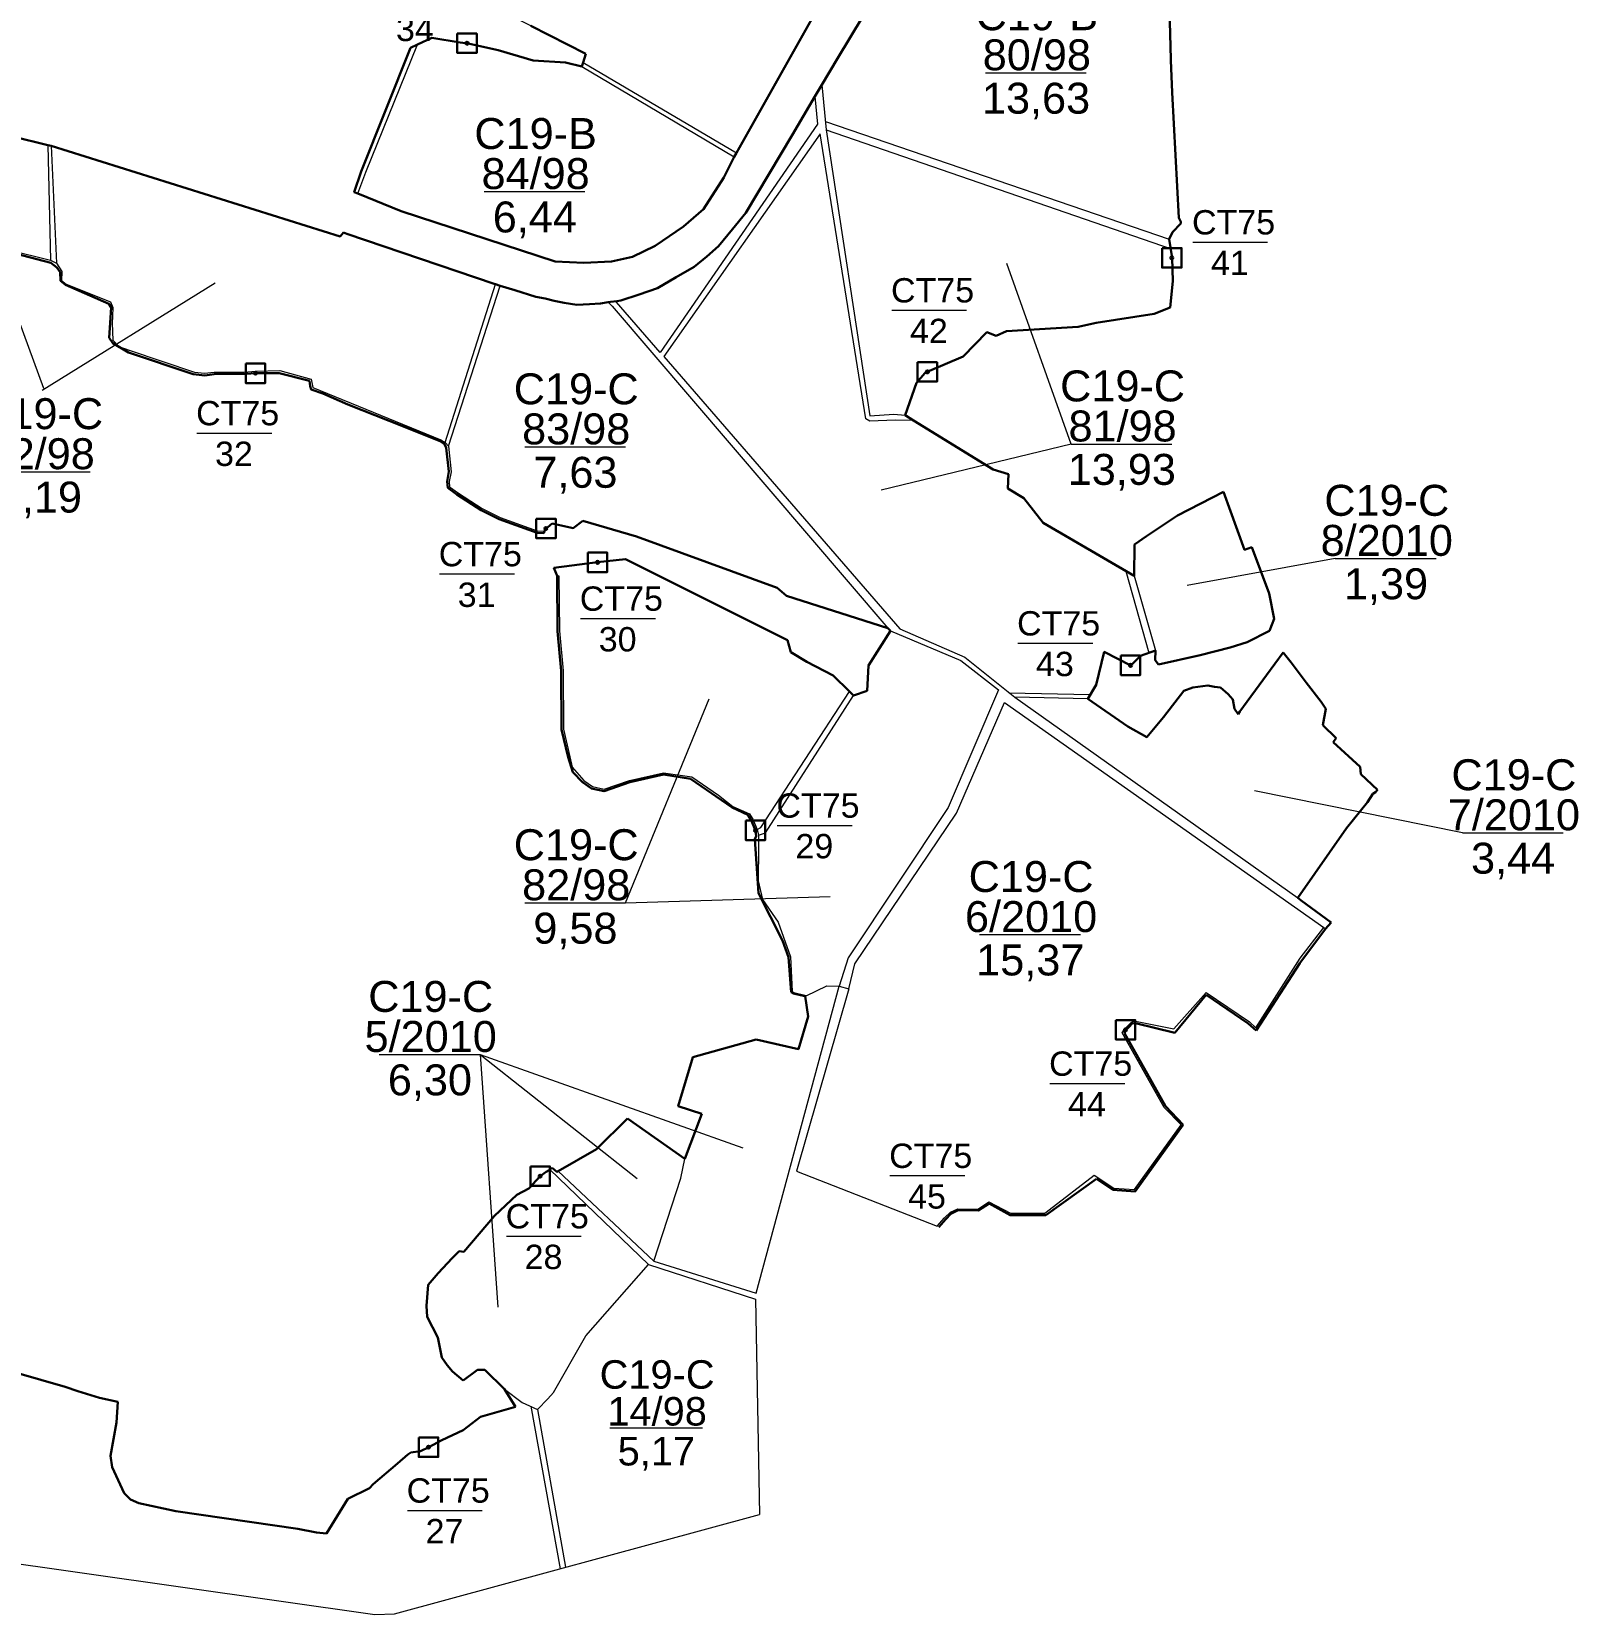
# Model space of a CAD drawing. Header units: metres. Extents: x 396697 to 401076, y 1541241 to 1544822.
# Drawn here: x 398389 to 399978, y 1541241 to 1542867 of the extents above; entities that cross this region are included whole.
import ezdxf
from ezdxf.enums import TextEntityAlignment as Align

# ---------------------------------------------------------------- set-up
doc = ezdxf.new("R2010")
doc.units = ezdxf.units.M
doc.header["$MEASUREMENT"] = 0
for name, color, linetype, lineweight in [('Level 10', 7, 'Continuous', 0), ('Level 21', 7, 'Continuous', 0), ('RanhOne', 1, 'Continuous', 0)]:
    doc.layers.add(name, color=color, linetype=linetype, lineweight=lineweight)
doc.styles.add('Style-Arial', font='arial.ttf')
doc.styles.add('Style-vnarial', font='vnarial.shx')

# ---------------------------------------------------------------- blocks, each defined once
blk = doc.blocks.new('*U0')
at = {"color": 0, "linetype": 'Continuous', "lineweight": -2, "ltscale": 10, "flags": 128}
blk.add_lwpolyline([(-150, 150), (150, 150), (150, -150), (-150, -150), (-150, 150)], close=True, dxfattribs=at)
at = {"color": 0, "linetype": 'Continuous', "lineweight": -2, "ltscale": 10}
blk.add_circle((-0.02828, 0.016065), 22.5, dxfattribs=at)
blk = doc.blocks.new('*U8')
at = {"layer": 'RanhOne', "color": 3, "linetype": 'Continuous', "lineweight": 13}
blk.add_line((-61.590494, 0.736004), (61.441766, 0.736004), dxfattribs=at)
at = {"layer": 'RanhOne', "color": 3, "linetype": 'Continuous', "lineweight": 13, "style": 'Style-vnarial'}
for s, p in [('CT75', (-62.927441, 13.404394)), ('27', (-31.75311, -53.404336))]:
    blk.add_text(s, height=40, dxfattribs=at).set_placement(p)
blk = doc.blocks.new('*U9')
at = {"layer": 'RanhOne', "color": 3, "linetype": 'Continuous', "lineweight": 13}
blk.add_line((-61.590494, 0.736004), (61.441766, 0.736004), dxfattribs=at)
at = {"layer": 'RanhOne', "color": 3, "linetype": 'Continuous', "lineweight": 13, "style": 'Style-vnarial'}
for s, p in [('CT75', (-62.927441, 13.404394)), ('28', (-31.75311, -53.404336))]:
    blk.add_text(s, height=40, dxfattribs=at).set_placement(p)
blk = doc.blocks.new('*U10')
at = {"layer": 'RanhOne', "color": 3, "linetype": 'Continuous', "lineweight": 13}
blk.add_line((-61.590494, 0.736004), (61.441766, 0.736004), dxfattribs=at)
at = {"layer": 'RanhOne', "color": 3, "linetype": 'Continuous', "lineweight": 13, "style": 'Style-vnarial'}
for s, p in [('CT75', (-62.927441, 13.404394)), ('29', (-31.75311, -53.404336))]:
    blk.add_text(s, height=40, dxfattribs=at).set_placement(p)
blk = doc.blocks.new('*U11')
at = {"layer": 'RanhOne', "color": 3, "linetype": 'Continuous', "lineweight": 13}
blk.add_line((-61.590494, 0.736004), (61.441766, 0.736004), dxfattribs=at)
at = {"layer": 'RanhOne', "color": 3, "linetype": 'Continuous', "lineweight": 13, "style": 'Style-vnarial'}
for s, p in [('CT75', (-62.927441, 13.404394)), ('30', (-31.75311, -53.404336))]:
    blk.add_text(s, height=40, dxfattribs=at).set_placement(p)
blk = doc.blocks.new('*U12')
at = {"layer": 'RanhOne', "color": 3, "linetype": 'Continuous', "lineweight": 13}
blk.add_line((-61.590494, 0.736004), (61.441766, 0.736004), dxfattribs=at)
at = {"layer": 'RanhOne', "color": 3, "linetype": 'Continuous', "lineweight": 13, "style": 'Style-vnarial'}
for s, p in [('CT75', (-62.927441, 13.404394)), ('31', (-31.75311, -53.404336))]:
    blk.add_text(s, height=40, dxfattribs=at).set_placement(p)
blk = doc.blocks.new('*U13')
at = {"layer": 'RanhOne', "color": 3, "linetype": 'Continuous', "lineweight": 13}
blk.add_line((-61.590494, 0.736004), (61.441766, 0.736004), dxfattribs=at)
at = {"layer": 'RanhOne', "color": 3, "linetype": 'Continuous', "lineweight": 13, "style": 'Style-vnarial'}
for s, p in [('CT75', (-62.927441, 13.404394)), ('32', (-31.75311, -53.404336))]:
    blk.add_text(s, height=40, dxfattribs=at).set_placement(p)
blk = doc.blocks.new('*U15')
at = {"layer": 'RanhOne', "color": 3, "linetype": 'Continuous', "lineweight": 13}
blk.add_line((-61.590494, 0.736004), (61.441766, 0.736004), dxfattribs=at)
at = {"layer": 'RanhOne', "color": 3, "linetype": 'Continuous', "lineweight": 13, "style": 'Style-vnarial'}
for s, p in [('CT75', (-62.927441, 13.404394)), ('34', (-31.75311, -53.404336))]:
    blk.add_text(s, height=40, dxfattribs=at).set_placement(p)
blk = doc.blocks.new('*U22')
at = {"layer": 'RanhOne', "color": 3, "linetype": 'Continuous', "lineweight": 13}
blk.add_line((-61.590494, 0.736004), (61.441766, 0.736004), dxfattribs=at)
at = {"layer": 'RanhOne', "color": 3, "linetype": 'Continuous', "lineweight": 13, "style": 'Style-vnarial'}
for s, p in [('CT75', (-62.927441, 13.404394)), ('41', (-31.75311, -53.404336))]:
    blk.add_text(s, height=40, dxfattribs=at).set_placement(p)
blk = doc.blocks.new('*U23')
at = {"layer": 'RanhOne', "color": 3, "linetype": 'Continuous', "lineweight": 13}
blk.add_line((-61.590494, 0.736004), (61.441766, 0.736004), dxfattribs=at)
at = {"layer": 'RanhOne', "color": 3, "linetype": 'Continuous', "lineweight": 13, "style": 'Style-vnarial'}
for s, p in [('CT75', (-62.927441, 13.404394)), ('42', (-31.75311, -53.404336))]:
    blk.add_text(s, height=40, dxfattribs=at).set_placement(p)
blk = doc.blocks.new('*U24')
at = {"layer": 'RanhOne', "color": 3, "linetype": 'Continuous', "lineweight": 13}
blk.add_line((-61.590494, 0.736004), (61.441766, 0.736004), dxfattribs=at)
at = {"layer": 'RanhOne', "color": 3, "linetype": 'Continuous', "lineweight": 13, "style": 'Style-vnarial'}
for s, p in [('CT75', (-62.927441, 13.404394)), ('43', (-31.75311, -53.404336))]:
    blk.add_text(s, height=40, dxfattribs=at).set_placement(p)
blk = doc.blocks.new('*U25')
at = {"layer": 'RanhOne', "color": 3, "linetype": 'Continuous', "lineweight": 13}
blk.add_line((-61.590494, 0.736004), (61.441766, 0.736004), dxfattribs=at)
at = {"layer": 'RanhOne', "color": 3, "linetype": 'Continuous', "lineweight": 13, "style": 'Style-vnarial'}
for s, p in [('CT75', (-62.927441, 13.404394)), ('44', (-31.75311, -53.404336))]:
    blk.add_text(s, height=40, dxfattribs=at).set_placement(p)
blk = doc.blocks.new('*U26')
at = {"layer": 'RanhOne', "color": 3, "linetype": 'Continuous', "lineweight": 13}
blk.add_line((-61.590494, 0.736004), (61.441766, 0.736004), dxfattribs=at)
at = {"layer": 'RanhOne', "color": 3, "linetype": 'Continuous', "lineweight": 13, "style": 'Style-vnarial'}
for s, p in [('CT75', (-62.927441, 13.404394)), ('45', (-31.75311, -53.404336))]:
    blk.add_text(s, height=40, dxfattribs=at).set_placement(p)
blk = doc.blocks.new('*U56')
at = {"layer": 'RanhOne', "color": 3, "linetype": 'Continuous', "lineweight": 13}
blk.add_line((-66.520877, -1.660429), (63.750129, -1.660429), dxfattribs=at)
at = {"layer": 'RanhOne', "color": 3, "linetype": 'Continuous', "lineweight": 13, "style": 'Style-Arial'}
blk.add_text('6,44', height=40, dxfattribs=at).set_placement((-1.025137, -54.422685), align=Align.CENTER)
at = {"layer": 'RanhOne', "color": 3, "linetype": 'Continuous', "lineweight": 13, "insert": (-0.000029, 1.089388), "char_height": 40, "attachment_point": 8, "line_spacing_factor": 0.776524, "style": 'Style-Arial'}
blk.add_mtext('C19-B\\P84/98', dxfattribs=at)
blk = doc.blocks.new('*U57')
at = {"layer": 'RanhOne', "color": 3, "linetype": 'Continuous', "lineweight": 13}
blk.add_line((-66.520877, -1.660429), (63.750129, -1.660429), dxfattribs=at)
at = {"layer": 'RanhOne', "color": 3, "linetype": 'Continuous', "lineweight": 13, "style": 'Style-Arial'}
blk.add_text('1,39', height=40, dxfattribs=at).set_placement((-1.025137, -54.422685), align=Align.CENTER)
at = {"layer": 'RanhOne', "color": 3, "linetype": 'Continuous', "lineweight": 13, "insert": (-0.000029, 1.089388), "char_height": 40, "attachment_point": 8, "line_spacing_factor": 0.776524, "style": 'Style-Arial'}
blk.add_mtext('C19-C\\P8/2010', dxfattribs=at)
blk = doc.blocks.new('*U58')
at = {"layer": 'RanhOne', "color": 3, "linetype": 'Continuous', "lineweight": 13}
blk.add_line((-66.520877, -1.660429), (63.750129, -1.660429), dxfattribs=at)
at = {"layer": 'RanhOne', "color": 3, "linetype": 'Continuous', "lineweight": 13, "style": 'Style-Arial'}
blk.add_text('3,44', height=40, dxfattribs=at).set_placement((-1.025137, -54.422685), align=Align.CENTER)
at = {"layer": 'RanhOne', "color": 3, "linetype": 'Continuous', "lineweight": 13, "insert": (-0.000029, 1.089388), "char_height": 40, "attachment_point": 8, "line_spacing_factor": 0.776524, "style": 'Style-Arial'}
blk.add_mtext('C19-C\\P7/2010', dxfattribs=at)
blk = doc.blocks.new('*U59')
at = {"layer": 'RanhOne', "color": 3, "linetype": 'Continuous', "lineweight": 13}
blk.add_line((-66.520877, -1.660429), (63.750129, -1.660429), dxfattribs=at)
at = {"layer": 'RanhOne', "color": 3, "linetype": 'Continuous', "lineweight": 13, "style": 'Style-Arial'}
blk.add_text('13,63', height=40, dxfattribs=at).set_placement((-1.025137, -54.422685), align=Align.CENTER)
at = {"layer": 'RanhOne', "color": 3, "linetype": 'Continuous', "lineweight": 13, "insert": (-0.000029, 1.089388), "char_height": 40, "attachment_point": 8, "line_spacing_factor": 0.776524, "style": 'Style-Arial'}
blk.add_mtext('C19-B\\P80/98', dxfattribs=at)
blk = doc.blocks.new('*U60')
at = {"layer": 'RanhOne', "color": 3, "linetype": 'Continuous', "lineweight": 13}
blk.add_line((-66.520877, -1.660429), (63.750129, -1.660429), dxfattribs=at)
at = {"layer": 'RanhOne', "color": 3, "linetype": 'Continuous', "lineweight": 13, "style": 'Style-Arial'}
blk.add_text('9,58', height=40, dxfattribs=at).set_placement((-1.025137, -54.422685), align=Align.CENTER)
at = {"layer": 'RanhOne', "color": 3, "linetype": 'Continuous', "lineweight": 13, "insert": (-0.000029, 1.089388), "char_height": 40, "attachment_point": 8, "line_spacing_factor": 0.776524, "style": 'Style-Arial'}
blk.add_mtext('C19-C\\P82/98', dxfattribs=at)
blk = doc.blocks.new('*U61')
at = {"layer": 'RanhOne', "color": 3, "linetype": 'Continuous', "lineweight": 13}
blk.add_line((-66.520877, -1.660429), (63.750129, -1.660429), dxfattribs=at)
at = {"layer": 'RanhOne', "color": 3, "linetype": 'Continuous', "lineweight": 13, "style": 'Style-Arial'}
blk.add_text('6,30', height=40, dxfattribs=at).set_placement((-1.025137, -54.422685), align=Align.CENTER)
at = {"layer": 'RanhOne', "color": 3, "linetype": 'Continuous', "lineweight": 13, "insert": (-0.000029, 1.089388), "char_height": 40, "attachment_point": 8, "line_spacing_factor": 0.776524, "style": 'Style-Arial'}
blk.add_mtext('C19-C\\P5/2010', dxfattribs=at)
blk = doc.blocks.new('*U62')
at = {"layer": 'RanhOne', "color": 3, "linetype": 'Continuous', "lineweight": 13}
blk.add_line((-66.520877, -1.660429), (63.750129, -1.660429), dxfattribs=at)
at = {"layer": 'RanhOne', "color": 3, "linetype": 'Continuous', "lineweight": 13, "style": 'Style-Arial'}
blk.add_text('15,37', height=40, dxfattribs=at).set_placement((-1.025137, -54.422685), align=Align.CENTER)
at = {"layer": 'RanhOne', "color": 3, "linetype": 'Continuous', "lineweight": 13, "insert": (-0.000029, 1.089388), "char_height": 40, "attachment_point": 8, "line_spacing_factor": 0.776524, "style": 'Style-Arial'}
blk.add_mtext('C19-C\\P6/2010', dxfattribs=at)
blk = doc.blocks.new('*U63')
at = {"layer": 'RanhOne', "color": 3, "linetype": 'Continuous', "lineweight": 13}
blk.add_line((-66.520877, -1.660429), (63.750129, -1.660429), dxfattribs=at)
at = {"layer": 'RanhOne', "color": 3, "linetype": 'Continuous', "lineweight": 13, "style": 'Style-Arial'}
blk.add_text('5,17', height=40, dxfattribs=at).set_placement((-1.025137, -54.422685), align=Align.CENTER)
at = {"layer": 'RanhOne', "color": 3, "linetype": 'Continuous', "lineweight": 13, "insert": (-0.000029, 1.089388), "char_height": 40, "attachment_point": 8, "line_spacing_factor": 0.776524, "style": 'Style-Arial'}
blk.add_mtext('C19-C\\P14/98', dxfattribs=at)
blk = doc.blocks.new('*U66')
at = {"layer": 'RanhOne', "color": 3, "linetype": 'Continuous', "lineweight": 13}
blk.add_line((-66.520877, -1.660429), (63.750129, -1.660429), dxfattribs=at)
at = {"layer": 'RanhOne', "color": 3, "linetype": 'Continuous', "lineweight": 13, "style": 'Style-Arial'}
blk.add_text('7,63', height=40, dxfattribs=at).set_placement((-1.025137, -54.422685), align=Align.CENTER)
at = {"layer": 'RanhOne', "color": 3, "linetype": 'Continuous', "lineweight": 13, "insert": (-0.000029, 1.089388), "char_height": 40, "attachment_point": 8, "line_spacing_factor": 0.776524, "style": 'Style-Arial'}
blk.add_mtext('C19-C\\P83/98', dxfattribs=at)
blk = doc.blocks.new('*U67')
at = {"layer": 'RanhOne', "color": 3, "linetype": 'Continuous', "lineweight": 13}
blk.add_line((-66.520877, -1.660429), (63.750129, -1.660429), dxfattribs=at)
at = {"layer": 'RanhOne', "color": 3, "linetype": 'Continuous', "lineweight": 13, "style": 'Style-Arial'}
blk.add_text('9,19', height=40, dxfattribs=at).set_placement((-1.025137, -54.422685), align=Align.CENTER)
at = {"layer": 'RanhOne', "color": 3, "linetype": 'Continuous', "lineweight": 13, "insert": (-0.000029, 1.089388), "char_height": 40, "attachment_point": 8, "line_spacing_factor": 0.776524, "style": 'Style-Arial'}
blk.add_mtext('C19-C\\P82/98', dxfattribs=at)

msp = doc.modelspace()

# ---------------------------------------------------------------- linework, layer by layer
at = {"layer": 'Level 10', "color": 3, "linetype": 'Continuous', "lineweight": 0, "flags": 128}
msp.add_lwpolyline([(399319.353, 1541640.036), (399326.8928, 1541648.5966), (399332.8097, 1541654.4425), (399340.3226, 1541657.8722), (399360.9855, 1541657.5287), (399372.4398, 1541665.07), (399394.6248, 1541653.317), (399429.9616, 1541653.392), (399434.37, 1541656.808), (399480.434, 1541692.502), (399500.6008, 1541679.1467), (399521.8811, 1541677.7132), (399569.9409, 1541744.1884), (399552.371, 1541762.031), (399509.333, 1541838.522), (399511.8068, 1541842.5872), (399518.6121, 1541849.2885), (399520.1024, 1541850.2239), (399522.9279, 1541850.5062), (399562.494, 1541842.847), (399595.4339, 1541880.239), (399640.148, 1541849.801), (399646.7704, 1541843.633), (399692.251, 1541915.478), (399716.439, 1541946.814)], dxfattribs=at)
at = {"layer": 'Level 21', "color": 3, "linetype": 'Continuous', "lineweight": 30}
for p, q in [((399522.803, 1541675.642), (399572.115, 1541744.048)), ((399430.757, 1541651.29), (399482.855, 1541688.599)), ((399499.694, 1541677.381), (399522.803, 1541675.642)), ((399394.171, 1541651.44), (399430.757, 1541651.29))]:
    msp.add_line(p, q, dxfattribs=at)
at = {"layer": 'RanhOne', "color": 3, "linetype": 'Continuous', "lineweight": 30}
for p, q in [((399216.7757, 1542839.6652), (399267.908, 1542924.6096)), ((399557.9, 1542890.62), (399559.33, 1542839.1)), ((398901.785, 1542873.337), (398958.217, 1542844.609)), ((399113.145, 1542742.819), (399190.258, 1542879.932)), ((398785.2663, 1542854.0167), (398800.18, 1542860.951)), ((398800.18, 1542860.951), (398829.197, 1542856.386)), ((398829.197, 1542856.386), (398837.266, 1542855.369)), ((398837.266, 1542855.369), (398868.29, 1542848.232)), ((398727.635, 1542723.714), (398778.234, 1542850.747)), ((398778.234, 1542850.747), (398785.2663, 1542854.0167)), ((398868.29, 1542848.232), (398904.197, 1542837.584)), ((398955.592, 1542835.658), (398958.217, 1542844.609)), ((399200.8834, 1542812.7729), (399216.7757, 1542839.6652)), ((399559.33, 1542839.1), (399559.36, 1542838.09)), ((398904.197, 1542837.584), (398937.466, 1542835.763)), ((398937.466, 1542835.763), (398954.174, 1542831.541)), ((398954.174, 1542831.541), (398955.592, 1542835.658)), ((399559.36, 1542838.09), (399560.78, 1542804.92)), ((399193.6755, 1542800.576), (399200.8834, 1542812.7729)), ((399170.2436, 1542760.9253), (399193.6755, 1542800.576)), ((399560.78, 1542804.92), (399567.44, 1542676.02)), ((398369.6721, 1542759.4954), (398405.6317, 1542750.8962)), ((399122.5867, 1542681.2652), (399170.2436, 1542760.9253)), ((398405.6317, 1542750.8962), (398409.028, 1542750.084)), ((398409.028, 1542750.084), (398706.035, 1542656.896)), ((399110.707, 1542738.826), (399113.145, 1542742.819)), ((399100.187, 1542717.533), (399110.707, 1542738.826)), ((398720.386, 1542702.482), (398727.635, 1542723.714)), ((399079.197, 1542685.136), (399100.187, 1542717.533)), ((398720.386, 1542702.482), (398724.189, 1542701.033)), ((398724.189, 1542701.033), (398768.666, 1542682.846)), ((398768.666, 1542682.846), (398926.737, 1542631.269)), ((399058.753, 1542667.036), (399079.197, 1542685.136)), ((399108.9143, 1542664.2974), (399122.5867, 1542681.2652)), ((398706.035, 1542656.896), (398709.1882, 1542660.8821)), ((398709.1882, 1542660.8821), (398712.9402, 1542659.6406)), ((399029.548, 1542647.236), (399058.753, 1542667.036)), ((399094.7298, 1542646.8239), (399108.9143, 1542664.2974)), ((399557.694, 1542654.288), (399561.029, 1542661.372)), ((399561.029, 1542661.372), (399569.528, 1542670.104)), ((399567.44, 1542676.02), (399569.567, 1542671.867)), ((399569.528, 1542670.104), (399569.567, 1542671.867)), ((398712.9402, 1542659.6406), (398788.3178, 1542633.9261)), ((399006.272, 1542636.019), (399029.548, 1542647.236)), ((399082.5983, 1542636.396), (399094.7298, 1542646.8239)), ((399557.694, 1542654.288), (399560.653, 1542635.103)), ((398365.547, 1542641.052), (398408.551, 1542629.986)), ((398408.551, 1542629.986), (398414.976, 1542624.971)), ((398788.3178, 1542633.9261), (398864.1866, 1542608.2808)), ((398926.737, 1542631.269), (398956.215, 1542629.893)), ((398956.215, 1542629.893), (398984.745, 1542631.087)), ((398984.745, 1542631.087), (399006.272, 1542636.019)), ((399069.6236, 1542625.6493), (399082.5983, 1542636.396)), ((399560.653, 1542635.103), (399561.447, 1542610.823)), ((398414.976, 1542624.971), (398418.172, 1542620.392)), ((398418.172, 1542620.392), (398418.535, 1542611.175)), ((398418.535, 1542611.175), (398423.922, 1542607.29)), ((399032.101, 1542603.8835), (399051.271, 1542615.0833)), ((399051.271, 1542615.0833), (399069.6236, 1542625.6493)), ((398423.922, 1542607.29), (398468.283, 1542587.862)), ((398864.1866, 1542608.2808), (398865.5527, 1542607.853)), ((398865.5527, 1542607.853), (398870.427, 1542606.3267)), ((398870.427, 1542606.3267), (398885.3009, 1542601.6693)), ((398885.3009, 1542601.6693), (398906.944, 1542594.9675)), ((398906.944, 1542594.9675), (398916.5952, 1542593.0611)), ((398994.1501, 1542591.1447), (399013.0177, 1542597.4444)), ((399013.0177, 1542597.4444), (399032.101, 1542603.8835)), ((399558.619, 1542584.083), (399561.447, 1542610.823)), ((398468.283, 1542587.862), (398470.846, 1542584.038)), ((398469.69, 1542568.019), (398470.846, 1542584.038)), ((398916.5952, 1542593.0611), (398925.6589, 1542590.8111)), ((398925.6589, 1542590.8111), (398936.0847, 1542588.8173)), ((398936.0847, 1542588.8173), (398948.9823, 1542586.6223)), ((398948.9823, 1542586.6223), (398961.9757, 1542587.2949)), ((398961.9757, 1542587.2949), (398973.3192, 1542588.1425)), ((398973.3192, 1542588.1425), (398981.4087, 1542589.293)), ((398981.4087, 1542589.293), (398983.6119, 1542589.6063)), ((398983.6119, 1542589.6063), (398990.2575, 1542590.5764)), ((398990.2575, 1542590.5764), (398994.1501, 1542591.1447)), ((399542.096, 1542577.475), (399558.619, 1542584.083)), ((398468.71, 1542552.76), (398469.69, 1542568.019)), ((399390.463, 1542559.621), (399464.151, 1542564.048)), ((399464.151, 1542564.048), (399482.558, 1542568.051)), ((399482.558, 1542568.051), (399542.096, 1542577.475)), ((398468.71, 1542552.76), (398472.26, 1542547.18)), ((398472.26, 1542547.18), (398488.332, 1542537.858)), ((399346.001, 1542533.428), (399370.38, 1542558.603)), ((399370.38, 1542558.603), (399379.707, 1542554.837)), ((399379.707, 1542554.837), (399390.463, 1542559.621)), ((398488.332, 1542537.858), (398554.798, 1542515.37)), ((399309.107, 1542517.672), (399346.001, 1542533.428)), ((398554.798, 1542515.37), (398566.964, 1542513.938)), ((398566.964, 1542513.938), (398576.594, 1542515.414)), ((398576.594, 1542515.414), (398609.363, 1542515.684)), ((398609.363, 1542515.684), (398619.259, 1542516.347)), ((398619.259, 1542516.347), (398643.236, 1542516.34)), ((398643.236, 1542516.34), (398674.3464, 1542508.7127)), ((399298.088, 1542506.508), (399306.533, 1542516.477)), ((399306.533, 1542516.477), (399309.107, 1542517.672)), ((398674.3464, 1542508.7127), (398675.181, 1542503.108)), ((398675.181, 1542503.108), (398676.1417, 1542499.5805)), ((398676.1417, 1542499.5805), (398688.1, 1542495.52)), ((399286.266, 1542473.317), (399298.088, 1542506.508)), ((398688.1, 1542495.52), (398713.978, 1542484.322)), ((398713.978, 1542484.322), (398756.162, 1542467.32)), ((398756.162, 1542467.32), (398808.761, 1542446.503)), ((399286.266, 1542473.317), (399295.0999, 1542467.8684)), ((399295.0999, 1542467.8684), (399376.626, 1542417.584)), ((398808.761, 1542446.503), (398813.0416, 1542443.4102)), ((398813.0416, 1542443.4102), (398814.883, 1542439.618)), ((398814.883, 1542439.618), (398817.686, 1542415.585)), ((399376.626, 1542417.584), (399392.399, 1542412.555)), ((398815.789, 1542405.228), (398817.686, 1542415.585)), ((398815.789, 1542405.228), (398816.4698, 1542398.704)), ((399391.7, 1542398.07), (399392.399, 1542412.555)), ((398816.4698, 1542398.704), (398825.776, 1542391.792)), ((398825.776, 1542391.792), (398850.627, 1542375.66)), ((399391.7, 1542398.07), (399408.17, 1542388.12)), ((399408.17, 1542388.12), (399428.24, 1542362.77)), ((399566, 1542370.05), (399613.55, 1542394.56)), ((399613.55, 1542394.56), (399634.95, 1542335.07)), ((398850.627, 1542375.66), (398869.174, 1542366.419)), ((399534.173, 1542348.853), (399566, 1542370.05)), ((398869.174, 1542366.419), (398908.217, 1542352.381)), ((398908.217, 1542352.381), (398915.174, 1542352.084)), ((398915.174, 1542352.084), (398915.9831, 1542354.1738)), ((398915.9831, 1542354.1738), (398916.778, 1542356.227)), ((398916.778, 1542356.227), (398923.8243, 1542361.9763)), ((398923.8243, 1542361.9763), (398945.431, 1542357.1369)), ((398945.431, 1542357.1369), (398955.2552, 1542364.8536)), ((398955.2552, 1542364.8536), (399010.4633, 1542348.7059)), ((399428.24, 1542362.77), (399521.66, 1542308.15)), ((399010.4633, 1542348.7059), (399154.9978, 1542295.8828)), ((399521.66, 1542308.15), (399521.887, 1542340.565)), ((399521.887, 1542340.565), (399534.173, 1542348.853)), ((399634.95, 1542335.07), (399642.44, 1542337.73)), ((399642.44, 1542337.73), (399660.4679, 1542290.1696)), ((398925.55, 1542316.322), (398970.188, 1542322.264)), ((398970.188, 1542322.264), (398999.143, 1542325.381)), ((398999.143, 1542325.381), (399165.454, 1542242.075)), ((398925.55, 1542316.322), (398928.702, 1542308.187)), ((398928.702, 1542308.187), (398929.145, 1542251.459)), ((399154.9978, 1542295.8828), (399164.4639, 1542287.537)), ((399164.4639, 1542287.537), (399268.598, 1542254.458)), ((399660.4679, 1542290.1696), (399665.414, 1542264.086)), ((399268.598, 1542254.458), (399271.347, 1542251.654)), ((399660.762, 1542251.586), (399665.414, 1542264.086)), ((398929.145, 1542251.459), (398933.1392, 1542210.6321)), ((399165.454, 1542242.075), (399168.894, 1542229.672)), ((399248.802, 1542215.925), (399271.347, 1542251.654)), ((399620.154, 1542234.587), (399637.729, 1542239.969)), ((399637.729, 1542239.969), (399660.762, 1542251.586)), ((399168.894, 1542229.672), (399185.515, 1542220.003)), ((399482.457, 1542196.286), (399490.729, 1542229.98)), ((399490.729, 1542229.98), (399518.264, 1542216.233)), ((399518.264, 1542216.233), (399528.247, 1542225.976)), ((399528.247, 1542225.976), (399543.464, 1542231.483)), ((399543.245, 1542221.557), (399543.464, 1542231.483)), ((399543.245, 1542221.557), (399546.497, 1542217.133)), ((399546.497, 1542217.133), (399589.457, 1542226.593)), ((399589.457, 1542226.593), (399620.154, 1542234.587)), ((399657.677, 1542206.04), (399674.564, 1542229.577)), ((399674.564, 1542229.577), (399682.903, 1542219.111)), ((398933.1392, 1542210.6321), (398933.2031, 1542150.3961)), ((399185.515, 1542220.003), (399212.361, 1542205.654)), ((399212.361, 1542205.654), (399229.338, 1542189.207)), ((399247.499, 1542190.098), (399248.802, 1542215.925)), ((399630.054, 1542168.79), (399657.677, 1542206.04)), ((399682.903, 1542219.111), (399698.177, 1542198.785)), ((399229.338, 1542189.207), (399233.122, 1542185.384)), ((399233.122, 1542185.384), (399247.499, 1542190.098)), ((399473.961, 1542181.912), (399482.457, 1542196.286)), ((399551.785, 1542162.837), (399572.528, 1542189.972)), ((399572.528, 1542189.972), (399582.036, 1542193.537)), ((399582.036, 1542193.537), (399597.341, 1542195.447)), ((399597.341, 1542195.447), (399604.279, 1542194.243)), ((399604.279, 1542194.243), (399610.332, 1542193.637)), ((399610.332, 1542193.637), (399618.277, 1542186.718)), ((399698.177, 1542198.785), (399713.769, 1542178.775)), ((399473.961, 1542181.912), (399515.045, 1542153.357)), ((399618.277, 1542186.718), (399622.917, 1542181.263)), ((399622.917, 1542181.263), (399624.592, 1542171.453)), ((399713.769, 1542178.775), (399718.52, 1542171.62)), ((399534.5334, 1542142.4016), (399551.785, 1542162.837)), ((399624.592, 1542171.453), (399628.389, 1542166.006)), ((399628.389, 1542166.006), (399630.054, 1542168.79)), ((399715.59, 1542154.87), (399718.52, 1542171.62)), ((398933.2031, 1542150.3961), (398940.016, 1542121.866)), ((399515.045, 1542153.357), (399534.5334, 1542142.4016)), ((399715.59, 1542154.87), (399729.07, 1542141.58)), ((399726.1, 1542137.2), (399729.07, 1542141.58)), ((399726.1, 1542137.2), (399753.9, 1542112.02)), ((398940.016, 1542121.866), (398944.89, 1542106.44)), ((399753.9, 1542112.02), (399754.58, 1542104.5)), ((398944.89, 1542106.44), (398954.784, 1542096.293)), ((398954.784, 1542096.293), (398964.188, 1542089.716)), ((398977.227, 1542087.108), (399003.574, 1542096.091)), ((399003.574, 1542096.091), (399038.045, 1542103.934)), ((399038.045, 1542103.934), (399065.96, 1542099.48)), ((399065.96, 1542099.48), (399108.601, 1542070.1958)), ((399754.58, 1542104.5), (399771.56, 1542088.25)), ((398964.188, 1542089.716), (398977.227, 1542087.108)), ((399739.8958, 1542049.1034), (399761.1952, 1542075.8099)), ((399761.1952, 1542075.8099), (399766.79, 1542084.14)), ((399766.79, 1542084.14), (399769.47, 1542085.95)), ((399769.47, 1542085.95), (399771.56, 1542088.25)), ((399108.601, 1542070.1958), (399124.718, 1542062.783)), ((399124.718, 1542062.783), (399128.221, 1542057.068)), ((399128.221, 1542057.068), (399132.5835, 1542046.5957)), ((399132.5835, 1542046.5957), (399133.45, 1542040.809)), ((399689.778, 1541977.459), (399739.8958, 1542049.1034)), ((399132.02, 1542037.78), (399133.45, 1542040.809)), ((399132.02, 1542037.78), (399135.84, 1541982.31)), ((399135.84, 1541982.31), (399160.44, 1541933.38)), ((399689.778, 1541977.459), (399693.3452, 1541974.7903)), ((399693.3452, 1541974.7903), (399723.991, 1541951.864)), ((399691.806, 1541910.136), (399718.0222, 1541945.5919)), ((399718.0222, 1541945.5919), (399723.991, 1541951.864)), ((399160.44, 1541933.38), (399166.51, 1541916.345)), ((399166.51, 1541916.345), (399169.347, 1541880.515)), ((399646.924, 1541840.966), (399691.806, 1541910.136)), ((399169.347, 1541880.515), (399171.601, 1541879.17)), ((399171.601, 1541879.17), (399178.7035, 1541877.4286)), ((399178.7035, 1541877.4286), (399183.6964, 1541876.2044)), ((399183.6964, 1541876.2044), (399186.7505, 1541855.4826)), ((399563.492, 1541838.735), (399595.741, 1541877.599)), ((399595.741, 1541877.599), (399638.8467, 1541848.2633)), ((399176.9101, 1541821.862), (399186.7505, 1541855.4826)), ((399516.0986, 1541844.4808), (399519.705, 1541848.261)), ((399519.705, 1541848.261), (399523.014, 1541848.668)), ((399523.014, 1541848.668), (399563.492, 1541838.735)), ((399638.8467, 1541848.2633), (399646.924, 1541840.966)), ((399068.3206, 1541813.5417), (399133.2859, 1541831.7313)), ((399133.2859, 1541831.7313), (399176.9101, 1541821.862)), ((399511.7088, 1541838.3756), (399513.213, 1541841.456)), ((399511.7088, 1541838.3756), (399553.888, 1541763.2454)), ((399513.213, 1541841.456), (399516.0986, 1541844.4808)), ((399053.1307, 1541763.1924), (399068.3206, 1541813.5417)), ((398969.3799, 1541719.2099), (399001.2609, 1541750.5116)), ((399001.2609, 1541750.5116), (399060.1582, 1541709.0738)), ((399053.1307, 1541763.1924), (399077.5539, 1541755.3517)), ((399060.1582, 1541709.0738), (399077.5539, 1541755.3517)), ((399553.888, 1541763.2454), (399572.115, 1541744.048)), ((398929.9792, 1541696.5239), (398969.3799, 1541719.2099)), ((398899.773, 1541678.83), (398911.478, 1541691.529)), ((398911.478, 1541691.529), (398917.464, 1541695.758)), ((398917.464, 1541695.758), (398920.611, 1541697.707)), ((398920.611, 1541697.707), (398921.1574, 1541698.0952)), ((398921.1574, 1541698.0952), (398923.61, 1541699.838)), ((398923.61, 1541699.838), (398928.5507, 1541695.7014)), ((398928.5507, 1541695.7014), (398929.9792, 1541696.5239)), ((399482.855, 1541688.599), (399499.694, 1541677.381)), ((398864.54, 1541650.62), (398887.5662, 1541672.1616)), ((398887.5662, 1541672.1616), (398899.773, 1541678.83)), ((399328.076, 1541647.328), (399333.347, 1541652.77)), ((399333.347, 1541652.77), (399340.875, 1541656.311)), ((399340.875, 1541656.311), (399361.492, 1541656.216)), ((399361.492, 1541656.216), (399372.523, 1541663.348)), ((399372.523, 1541663.348), (399394.171, 1541651.44)), ((398833.06, 1541613.72), (398864.54, 1541650.62)), ((399320.9369, 1541638.8148), (399328.076, 1541647.328)), ((398806.535, 1541591.548), (398820.963, 1541607.204)), ((398820.963, 1541607.204), (398828.31, 1541614.399)), ((398828.31, 1541614.399), (398833.06, 1541613.72)), ((398796.355, 1541579.714), (398806.535, 1541591.548)), ((398794.794, 1541558.026), (398796.355, 1541579.714)), ((398794.794, 1541558.026), (398795.2652, 1541546.8325)), ((398795.2652, 1541546.8325), (398806.3868, 1541525.6931)), ((398806.3868, 1541525.6931), (398810.221, 1541505.059)), ((398373.3304, 1541489.3465), (398423.5635, 1541474.9429)), ((398810.221, 1541505.059), (398815.999, 1541497.296)), ((398815.999, 1541497.296), (398821.338, 1541490.808)), ((398821.338, 1541490.808), (398832.41, 1541481.513)), ((398832.41, 1541481.513), (398847.024, 1541492.269)), ((398847.024, 1541492.269), (398854.708, 1541492.341)), ((398854.708, 1541492.341), (398874.741, 1541472.382)), ((398423.5635, 1541474.9429), (398436.594, 1541470.375)), ((398436.594, 1541470.375), (398458.544, 1541463.556)), ((398458.544, 1541463.556), (398477.4061, 1541459.3308)), ((398475.986, 1541438.12), (398477.4061, 1541459.3308)), ((398874.741, 1541472.382), (398885.941, 1541454.392)), ((398832.442, 1541430.533), (398850.063, 1541444)), ((398850.063, 1541444), (398885.941, 1541454.392)), ((398470.124, 1541404.079), (398475.986, 1541438.12)), ((398810.427, 1541420.056), (398832.442, 1541430.533)), ((398778.3695, 1541407.4932), (398788.524, 1541408.947)), ((398788.524, 1541408.947), (398796.927, 1541412.841)), ((398796.927, 1541412.841), (398810.427, 1541420.056)), ((398470.124, 1541404.079), (398471.588, 1541392.296)), ((398471.588, 1541392.296), (398483.909, 1541365.629)), ((398739.992, 1541375.041), (398764.839, 1541395.97)), ((398764.839, 1541395.97), (398775.4591, 1541405.4937)), ((398775.4591, 1541405.4937), (398778.3695, 1541407.4932)), ((398483.909, 1541365.629), (398490.374, 1541359.099)), ((398490.374, 1541359.099), (398499.098, 1541355.302)), ((398691.765, 1541324.37), (398713.8281, 1541359.6995)), ((398713.8281, 1541359.6995), (398736.074, 1541370.658)), ((398736.074, 1541370.658), (398739.992, 1541375.041)), ((398499.098, 1541355.302), (398537.181, 1541347.045)), ((398537.181, 1541347.045), (398662.409, 1541328.955)), ((398662.409, 1541328.955), (398681.663, 1541325.392)), ((398681.663, 1541325.392), (398691.765, 1541324.37))]:
    msp.add_line(p, q, dxfattribs=at)
at = {"layer": 'RanhOne', "color": 3, "linetype": 'Continuous', "lineweight": 0}
for p, q in [((398954.174, 1542831.541), (398955.592, 1542835.658)), ((398954.174, 1542831.541), (399110.707, 1542738.826)), ((398955.592, 1542835.658), (399113.145, 1542742.819)), ((399193.6755, 1542800.576), (399200.8834, 1542812.7729)), ((398405.6317, 1542750.8962), (398409.028, 1542750.084)), ((398405.6317, 1542750.8962), (398408.494, 1542632.571)), ((398409.028, 1542750.084), (398414.36, 1542629.516)), ((399110.707, 1542738.826), (399113.145, 1542742.819)), ((398408.494, 1542632.571), (398414.36, 1542629.516)), ((398813.807, 1542445.258), (398865.5527, 1542607.853)), ((398817.278, 1542441.621), (398870.427, 1542606.3267)), ((398865.5527, 1542607.853), (398870.427, 1542606.3267)), ((399286.266, 1542473.317), (399295.0999, 1542467.8684)), ((398813.807, 1542445.258), (398817.278, 1542441.621)), ((399268.598, 1542254.458), (399271.347, 1542251.654)), ((399229.338, 1542189.207), (399233.122, 1542185.384)), ((399134.3528, 1542047.5483), (399135.64, 1542041.5949)), ((399716.439, 1541946.814), (399718.0222, 1541945.5919)), ((399218.429, 1541886.639), (399228.382, 1541883.759)), ((399183.6964, 1541876.2044), (399184.7415, 1541876.713)), ((398921.1574, 1541698.0952), (399022.591, 1541600.708)), ((398929.9792, 1541696.5239), (399028.137, 1541603.917))]:
    msp.add_line(p, q, dxfattribs=at)
at = {"layer": 'RanhOne', "color": 7, "linetype": 'Continuous', "lineweight": 0}
for p, q in [((399204.490715, 1542775.197787), (399557.694, 1542654.288)), ((399205.111, 1542766.437), (399559.575442, 1542644.126667)), ((398401.425586, 1542500.673476), (398325.902191, 1542706.921722)), ((399456.865385, 1542443.643839), (399390.655551, 1542629.269425)), ((398399.852182, 1542499.099062), (398577.64684, 1542609.308048)), ((399456.865385, 1542443.643839), (399261.636418, 1542396.256139)), ((399728.277585, 1542326.111453), (399576.148708, 1542298.268701)), ((399513.027854, 1542313.174812), (399536.6944, 1542228.973075)), ((399521.66, 1542308.15), (399543.464, 1542231.483)), ((398999.093936, 1541972.235717), (399084.911964, 1542181.821918)), ((399392.984844, 1542188.118229), (399476.577189, 1542186.432702)), ((399473.961, 1542181.912), (399398.968, 1542183.399)), ((399858.870121, 1542044.136263), (399645.2661, 1542087.184755)), ((398999.093936, 1541972.235717), (399209.210885, 1541978.7225)), ((398849.620551, 1541816.368722), (399119.526854, 1541720.518589)), ((398849.620551, 1541816.368722), (399010.961974, 1541689.030307)), ((398849.620551, 1541816.368722), (398867.782204, 1541556.779523)), ((398901.938375, 1541454.883259), (398931.883511, 1541288.022906)), ((398908.633, 1541451.452), (398937.461527, 1541289.491748))]:
    msp.add_line(p, q, dxfattribs=at)
at = {"layer": 'RanhOne', "color": 3, "linetype": 'Continuous', "lineweight": 13}
msp.add_line((399456.865385, 1542443.643839), (399560.417345, 1542443.643839), dxfattribs=at)
at = {"layer": 'RanhOne', "color": 3, "linetype": 'Continuous', "lineweight": 0, "flags": 128}
for points in [[(398955.592, 1542835.658), (398958.217, 1542844.609), (398901.785, 1542873.337), (398851.949, 1542898.616), (398833.912, 1542908.088), (398883.573, 1542991.53)], [(399200.8834, 1542812.7729), (399216.7757, 1542839.6652), (399267.908, 1542924.6096)], [(399557.9, 1542890.62), (399559.33, 1542839.1), (399559.36, 1542838.09), (399560.78, 1542804.92), (399567.44, 1542676.02), (399569.567, 1542671.867), (399569.528, 1542670.104), (399561.029, 1542661.372), (399557.694, 1542654.288), (399560.653, 1542635.103), (399561.447, 1542610.823), (399558.619, 1542584.083), (399542.096, 1542577.475), (399482.558, 1542568.051), (399464.151, 1542564.048), (399390.463, 1542559.621), (399379.707, 1542554.837), (399370.38, 1542558.603), (399346.001, 1542533.428), (399309.107, 1542517.672), (399306.533, 1542516.477), (399298.088, 1542506.508), (399286.266, 1542473.317)], [(399113.145, 1542742.819), (399190.258, 1542879.932), (399190.5891, 1542880.5105)], [(398785.2663, 1542854.0167), (398800.18, 1542860.951), (398829.197, 1542856.386), (398837.266, 1542855.369), (398868.29, 1542848.232), (398904.197, 1542837.584), (398937.466, 1542835.763), (398954.174, 1542831.541)], [(398724.189, 1542701.033), (398720.386, 1542702.482), (398727.635, 1542723.714), (398778.234, 1542850.747), (398785.2663, 1542854.0167)], [(398724.189, 1542701.033), (398732.396, 1542722.981), (398785.2663, 1542854.0167)], [(399200.8834, 1542812.7729), (399205.111, 1542766.437), (399250.223, 1542472.715), (399274.655, 1542474.391), (399286.266, 1542473.317)], [(399193.6755, 1542800.576), (399196.224, 1542772.386), (399034.7946, 1542537.7533), (398989.951, 1542589.402), (398990.2575, 1542590.5764)], [(398990.2575, 1542590.5764), (398994.1501, 1542591.1447), (399013.0177, 1542597.4444), (399032.101, 1542603.8835), (399051.271, 1542615.0833), (399069.6236, 1542625.6493), (399082.5983, 1542636.396), (399094.7298, 1542646.8239), (399108.9143, 1542664.2974), (399122.5867, 1542681.2652), (399170.2436, 1542760.9253), (399193.6755, 1542800.576)], [(398102.692, 1542724.443), (398115.5417, 1542769.6619), (398117.32, 1542770.158), (398369.6721, 1542759.4954), (398405.6317, 1542750.8962)], [(399295.0999, 1542467.8684), (399276.139, 1542468.259), (399250.238, 1542467.115), (399245.974, 1542469.487), (399198.9169, 1542762.2353), (399038.4946, 1542533.4873), (399280.823, 1542253.841), (399347.579, 1542224.811), (399398.968, 1542183.399), (399689.778, 1541977.459)], [(398409.028, 1542750.084), (398706.035, 1542656.896), (398709.1882, 1542660.8821), (398712.9402, 1542659.6406), (398788.3178, 1542633.9261), (398864.1866, 1542608.2808), (398865.5527, 1542607.853)], [(398724.189, 1542701.033), (398768.666, 1542682.846), (398926.737, 1542631.269), (398956.215, 1542629.893), (398984.745, 1542631.087), (399006.272, 1542636.019), (399029.548, 1542647.236), (399058.753, 1542667.036), (399079.197, 1542685.136), (399100.187, 1542717.533), (399110.707, 1542738.826)], [(398102.692, 1542724.443), (398164.7191, 1542707.0146), (398184.969, 1542700.639), (398217.877, 1542681.246), (398247.5722, 1542672.126), (398273.0937, 1542664.2393), (398365.4135, 1542643.3072), (398408.494, 1542632.571)], [(398365.547, 1542641.052), (398408.551, 1542629.986), (398414.976, 1542624.971), (398418.172, 1542620.392), (398418.535, 1542611.175), (398423.922, 1542607.29), (398468.283, 1542587.862), (398470.846, 1542584.038), (398469.69, 1542568.019), (398468.71, 1542552.76), (398472.26, 1542547.18), (398488.332, 1542537.858), (398554.798, 1542515.37), (398566.964, 1542513.938), (398576.594, 1542515.414), (398609.363, 1542515.684), (398619.259, 1542516.347), (398643.236, 1542516.34), (398674.3464, 1542508.7127), (398675.181, 1542503.108), (398676.1417, 1542499.5805), (398688.1, 1542495.52), (398713.978, 1542484.322), (398756.162, 1542467.32), (398808.761, 1542446.503), (398813.0416, 1542443.4102), (398814.883, 1542439.618), (398817.686, 1542415.585), (398815.789, 1542405.228), (398816.4698, 1542398.704), (398825.776, 1542391.792), (398850.627, 1542375.66), (398869.174, 1542366.419), (398908.217, 1542352.381), (398915.174, 1542352.084), (398915.9831, 1542354.1738)], [(398414.36, 1542629.516), (398419.8465, 1542620.7568), (398419.7368, 1542611.5211), (398424.6171, 1542608.0284), (398469.8386, 1542589.7164), (398472.3761, 1542583.8168), (398471.8832, 1542574.9456), (398471.6949, 1542567.723), (398472.524, 1542550.2222), (398478.4677, 1542543.9406), (398489.103, 1542539.95), (398556.1418, 1542517.5572), (398566.4281, 1542516.3387), (398576.5102, 1542517.5664), (398607.3228, 1542517.5074), (398619.0771, 1542518.4037), (398643.9062, 1542519.3586), (398676.101, 1542510.226), (398677.684, 1542501.644), (398809.3626, 1542447.9966), (398813.807, 1542445.258)], [(398870.427, 1542606.3267), (398885.3009, 1542601.6693), (398906.944, 1542594.9675), (398916.5952, 1542593.0611), (398925.6589, 1542590.8111), (398936.0847, 1542588.8173), (398948.9823, 1542586.6223), (398961.9757, 1542587.2949), (398973.3192, 1542588.1425), (398981.4087, 1542589.293)], [(398981.4087, 1542589.293), (398983.6119, 1542589.6063), (398990.2575, 1542590.5764)], [(398981.4087, 1542589.293), (398985.267, 1542585.281), (399268.598, 1542254.458)], [(399295.0999, 1542467.8684), (399376.626, 1542417.584), (399392.399, 1542412.555), (399391.7, 1542398.07), (399408.17, 1542388.12), (399428.24, 1542362.77), (399521.66, 1542308.15), (399521.887, 1542340.565), (399534.173, 1542348.853), (399566, 1542370.05), (399613.55, 1542394.56), (399634.95, 1542335.07), (399642.44, 1542337.73), (399660.4679, 1542290.1696), (399665.414, 1542264.086), (399660.762, 1542251.586), (399637.729, 1542239.969), (399620.154, 1542234.587), (399589.457, 1542226.593), (399546.497, 1542217.133), (399543.245, 1542221.557), (399543.464, 1542231.483), (399528.247, 1542225.976), (399518.264, 1542216.233), (399490.729, 1542229.98), (399482.457, 1542196.286), (399473.961, 1542181.912), (399515.045, 1542153.357), (399534.5334, 1542142.4016), (399551.785, 1542162.837), (399572.528, 1542189.972), (399582.036, 1542193.537), (399597.341, 1542195.447), (399604.279, 1542194.243), (399610.332, 1542193.637), (399618.277, 1542186.718), (399622.917, 1542181.263), (399624.592, 1542171.453), (399628.389, 1542166.006), (399630.054, 1542168.79), (399657.677, 1542206.04), (399674.564, 1542229.577), (399682.903, 1542219.111), (399698.177, 1542198.785), (399713.769, 1542178.775), (399718.52, 1542171.62), (399715.59, 1542154.87), (399729.07, 1542141.58), (399726.1, 1542137.2), (399753.9, 1542112.02), (399754.58, 1542104.5), (399771.56, 1542088.25), (399769.47, 1542085.95), (399766.79, 1542084.14), (399761.1952, 1542075.8099), (399739.8958, 1542049.1034), (399689.778, 1541977.459)], [(398817.278, 1542441.621), (398819.9361, 1542415.1729), (398817.7636, 1542405.1317), (398818.161, 1542399.827), (398827.544, 1542393.0646), (398851.7809, 1542377.3035), (398870.3491, 1542368.0522), (398908.3108, 1542354.5774), (398914.3787, 1542354.091), (398915.9831, 1542354.1738)], [(398915.9831, 1542354.1738), (398916.778, 1542356.227), (398923.8243, 1542361.9763), (398945.431, 1542357.1369), (398955.2552, 1542364.8536), (399010.4633, 1542348.7059), (399154.9978, 1542295.8828), (399164.4639, 1542287.537), (399268.598, 1542254.458)], [(398928.702, 1542308.187), (398925.55, 1542316.322), (398970.188, 1542322.264), (398999.143, 1542325.381), (399165.454, 1542242.075), (399168.894, 1542229.672), (399185.515, 1542220.003), (399212.361, 1542205.654), (399229.338, 1542189.207)], [(398928.702, 1542308.187), (398930.7013, 1542308.2842), (398931.1442, 1542251.5644), (398935.1391, 1542210.7307), (398935.2028, 1542150.6326), (398941.9641, 1542122.3188), (398944.3785, 1542111.6371), (398956.1416, 1542097.7841), (398964.991, 1542091.595), (398977.0912, 1542089.1748), (399003.0279, 1542098.0179), (399037.9598, 1542105.9657), (399067.1966, 1542101.8489), (399094.7363, 1542082.935), (399109.4289, 1542071.0381), (399126.4232, 1542063.8282), (399129.9262, 1542058.1132), (399134.3528, 1542047.5483)], [(398928.702, 1542308.187), (398929.145, 1542251.459), (398933.1392, 1542210.6321), (398933.2031, 1542150.3961), (398940.016, 1542121.866), (398944.89, 1542106.44), (398954.784, 1542096.293), (398964.188, 1542089.716), (398977.227, 1542087.108), (399003.574, 1542096.091), (399038.045, 1542103.934), (399065.96, 1542099.48), (399108.601, 1542070.1958), (399124.718, 1542062.783), (399128.221, 1542057.068), (399132.5835, 1542046.5957), (399133.45, 1542040.809), (399132.02, 1542037.78), (399135.84, 1541982.31), (399160.44, 1541933.38), (399166.51, 1541916.345), (399169.347, 1541880.515), (399171.601, 1541879.17), (399178.7035, 1541877.4286), (399183.6964, 1541876.2044)], [(399271.347, 1542251.654), (399343.567, 1542221.285), (399382.1722, 1542190.9173), (399330.437, 1542070.286), (399227.9804, 1541915.5782), (399218.429, 1541886.639)], [(399233.122, 1542185.384), (399247.499, 1542190.098), (399248.802, 1542215.925), (399271.347, 1542251.654)], [(399134.3528, 1542047.5483), (399137.9765, 1542049.4993), (399229.338, 1542189.207)], [(399135.64, 1542041.5949), (399142.8967, 1542044.1982), (399233.122, 1542185.384)], [(399228.382, 1541883.759), (399234.5151, 1541909.4701), (399339.091, 1542064.376), (399388.4692, 1542178.2201), (399716.439, 1541946.814)], [(399135.64, 1542041.5949), (399135.7329, 1542023.6548), (399135.2866, 1542000), (399135.1906, 1541994.9093), (399139.9135, 1541975.6743), (399155.8216, 1541952.4559), (399168.483, 1541916.7654), (399170.3446, 1541881.086), (399171.8572, 1541880.2397), (399184.664, 1541877.1222), (399184.7415, 1541876.713)], [(399689.778, 1541977.459), (399693.3452, 1541974.7903), (399723.991, 1541951.864), (399718.0222, 1541945.5919)], [(399028.137, 1541603.917), (399133.339, 1541571.167), (399218.429, 1541886.639)], [(399228.382, 1541883.759), (399174.6, 1541696.49), (399319.353, 1541640.036)], [(399184.7415, 1541876.713), (399205.737, 1541886.931), (399218.429, 1541886.639)], [(399060.1582, 1541709.0738), (399077.5539, 1541755.3517), (399053.1307, 1541763.1924), (399068.3206, 1541813.5417), (399133.2859, 1541831.7313), (399176.9101, 1541821.862), (399186.7505, 1541855.4826), (399183.6964, 1541876.2044)], [(398929.9792, 1541696.5239), (398969.3799, 1541719.2099), (399001.2609, 1541750.5116), (399060.1582, 1541709.0738)], [(399028.137, 1541603.917), (399055.918, 1541689.399), (399060.1582, 1541709.0738)], [(398874.741, 1541472.382), (398854.708, 1541492.341), (398847.024, 1541492.269), (398832.41, 1541481.513), (398821.338, 1541490.808), (398815.999, 1541497.296), (398810.221, 1541505.059), (398806.3868, 1541525.6931), (398795.2652, 1541546.8325), (398794.794, 1541558.026), (398796.355, 1541579.714), (398806.535, 1541591.548), (398820.963, 1541607.204), (398828.31, 1541614.399), (398833.06, 1541613.72), (398864.54, 1541650.62), (398887.5662, 1541672.1616), (398899.773, 1541678.83), (398911.478, 1541691.529), (398917.464, 1541695.758), (398920.611, 1541697.707), (398921.1574, 1541698.0952)], [(398921.1574, 1541698.0952), (398923.61, 1541699.838), (398928.5507, 1541695.7014), (398929.9792, 1541696.5239)], [(398874.741, 1541472.382), (398892.74, 1541458.88), (398908.633, 1541451.452), (398919.206, 1541462.492), (398925.146, 1541469.005), (398958.1545, 1541527.4084), (399022.591, 1541600.708)], [(399022.591, 1541600.708), (399132.723, 1541565.008), (399136.765, 1541343.872)], [(398373.3304, 1541489.3465), (398423.5635, 1541474.9429), (398436.594, 1541470.375), (398458.544, 1541463.556), (398477.4061, 1541459.3308), (398475.986, 1541438.12), (398470.124, 1541404.079), (398471.588, 1541392.296), (398483.909, 1541365.629), (398490.374, 1541359.099), (398499.098, 1541355.302), (398537.181, 1541347.045), (398662.409, 1541328.955), (398681.663, 1541325.392), (398691.765, 1541324.37), (398713.8281, 1541359.6995), (398736.074, 1541370.658), (398739.992, 1541375.041), (398764.839, 1541395.97), (398775.4591, 1541405.4937), (398778.3695, 1541407.4932), (398788.524, 1541408.947), (398796.927, 1541412.841), (398810.427, 1541420.056), (398832.442, 1541430.533), (398850.063, 1541444), (398885.941, 1541454.392), (398874.741, 1541472.382)], [(398000, 1541344.713), (398341.802, 1541297.855), (398741.667, 1541241.139), (398761.617, 1541241.777), (399136.765, 1541343.872)]]:
    msp.add_lwpolyline(points, dxfattribs=at)

# ---------------------------------------------------------------- block references
at = {"layer": 'RanhOne', "color": 3, "linetype": 'Continuous', "lineweight": 13}
for name, p, xscale, yscale, zscale in [('*U15', (398783.129643, 1542891.053357), 0.625, 0.625, 0.625), ('*U59', (399421.631967, 1542826.365521), 0.794896, 0.794896, 0.794896), ('*U56', (398906.732048, 1542704.323183), 0.794896, 0.794896, 0.794896), ('*U22', (399620.359555, 1542650.609798), 0.625, 0.625, 0.625), ('*U23', (399311.135718, 1542580.722384), 0.625, 0.625, 0.625), ('*U66', (398948.419186, 1542441.976483), 0.794896, 0.794896, 0.794896), ('*U67', (398398.278801, 1542416.478282), 0.794896, 0.794896, 0.794896), ('*U13', (398597.254756, 1542454.509791), 0.625, 0.625, 0.625), ('*U57', (399781.154794, 1542327.431322), 0.794896, 0.794896, 0.794896), ('*U12', (398846.551619, 1542309.663695), 0.625, 0.625, 0.625), ('*U11', (398991.458192, 1542263.937983), 0.625, 0.625, 0.625), ('*U24', (399440.640234, 1542238.536204), 0.625, 0.625, 0.625), ('*U58', (399911.747331, 1542045.456132), 0.794896, 0.794896, 0.794896), ('*U10', (399193.463779, 1542051.341837), 0.625, 0.625, 0.625), ('*U60', (398948.419186, 1541973.555586), 0.794896, 0.794896, 0.794896), ('*U62', (399415.720191, 1541940.886494), 0.794896, 0.794896, 0.794896), ('*U61', (398798.9458, 1541817.688591), 0.794896, 0.794896, 0.794896), ('*U25', (399473.534756, 1541786.138305), 0.625, 0.625, 0.625), ('*U26', (399309.256845, 1541691.43188), 0.625, 0.625, 0.625), ('*U9', (398915.285891, 1541629.314965), 0.625, 0.625, 0.625), ('*U63', (399031.539243, 1541433.914129), 0.731283, 0.731283, 0.731283), ('*U8', (398813.542331, 1541347.526652), 0.625, 0.625, 0.625)]:
    msp.add_blockref(name, p, dxfattribs=dict(at, xscale=xscale, yscale=yscale, zscale=zscale))
at = {"layer": 'RanhOne', "color": 3, "linetype": 'Continuous', "lineweight": 30, "ltscale": 0.666667, "xscale": 0.066667, "yscale": 0.066667, "zscale": 0.066667}
for p in [(398836.205, 1542855.471), (399560.342, 1542634.999), (398618.892385, 1542516.339929), (399309.165, 1542517.75), (398917.352, 1542356.813), (398970.397, 1542322.078), (399517.954, 1542216.238), (399132.614, 1542046.715), (399512.7965, 1541841.669), (398911.366, 1541691.321), (398796.643, 1541412.854)]:
    msp.add_blockref('*U0', p, dxfattribs=at)

# ---------------------------------------------------------------- texts
at = {"layer": 'RanhOne', "color": 3, "linetype": 'Continuous', "lineweight": 13, "style": 'Style-Arial'}
msp.add_text('13,93', height=31.795858, dxfattribs=at).set_placement((399508.927716, 1542401.703309), align=Align.CENTER)
at = {"layer": 'RanhOne', "color": 3, "linetype": 'Continuous', "lineweight": 13, "insert": (399509.742571, 1542445.829658), "char_height": 31.795858, "attachment_point": 8, "line_spacing_factor": 0.776524, "style": 'Style-Arial'}
msp.add_mtext('C19-C\\P81/98', dxfattribs=at)

doc.saveas('drawing.dxf')
